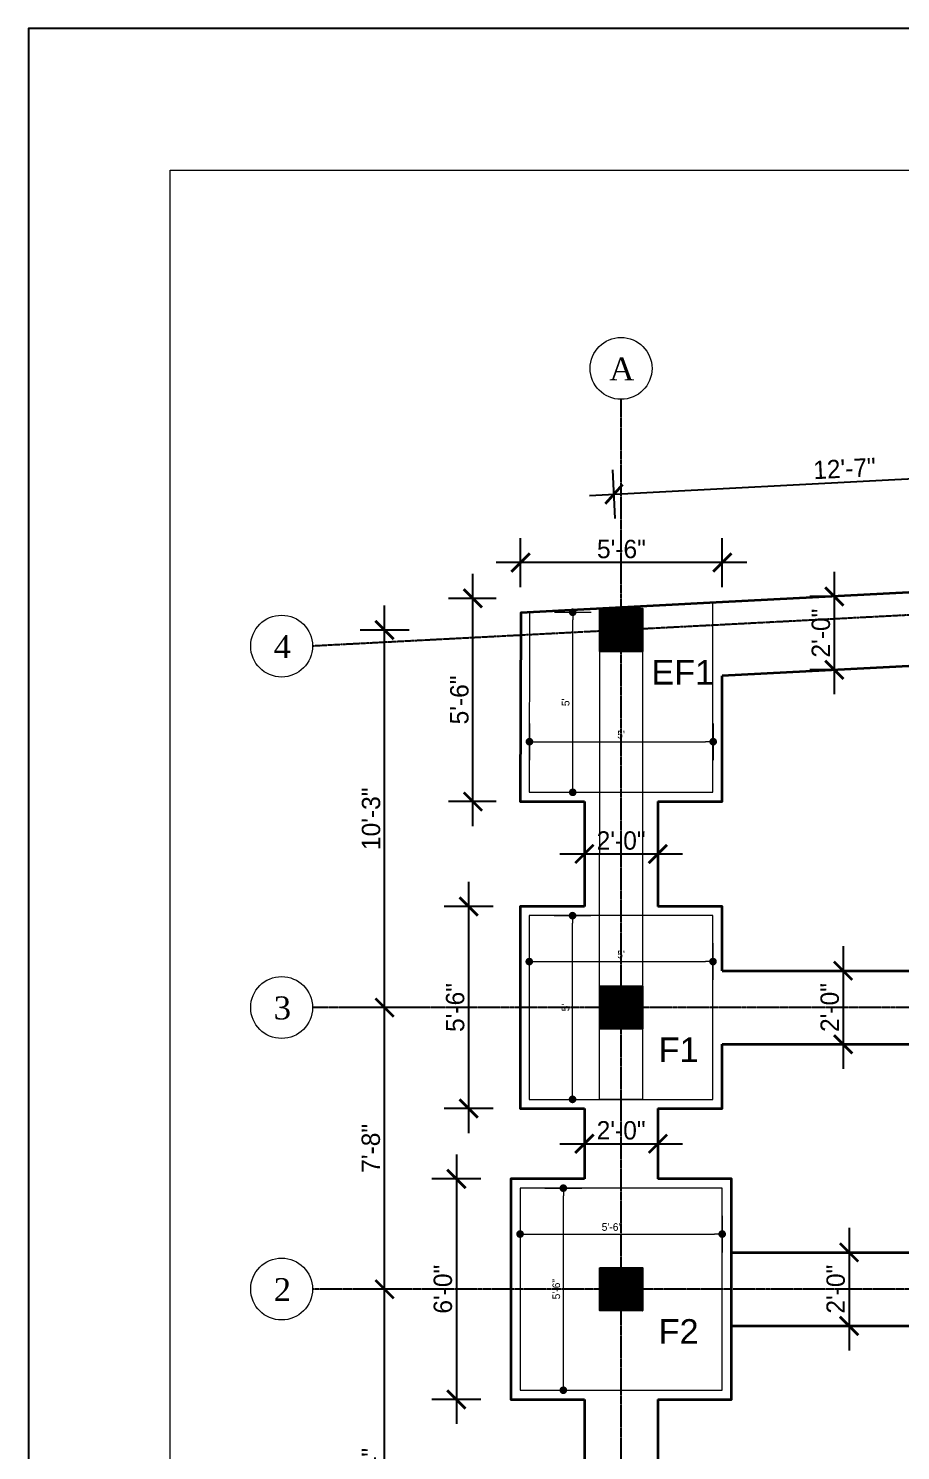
# Model space of a CAD drawing. Header units: inches. Extents: x -412 to 2766, y -9590 to -2111.
# Drawn here: x -411.5 to -126.7, y -5174.1 to -4709.6 of the extents above; entities that cross this region are included whole.
import ezdxf

# ---------------------------------------------------------------- set-up
doc = ezdxf.new("R2010")
doc.units = ezdxf.units.IN
doc.header["$LTSCALE"] = 0.5
doc.header["$MEASUREMENT"] = 0
doc.header["$PDMODE"] = 66
doc.linetypes.add('PHANTOM2', pattern=[1.25, 0.625, -0.125, 0.125, -0.125, 0.125, -0.125])
for name, color, linetype, lineweight in [('COL', 10, 'Continuous', 0), ('DOOR & WIN', 1, 'Continuous', 25), ('ELE1', 3, 'Continuous', 9), ('footing', 42, 'Continuous', 18), ('Profile ele', 4, 'Continuous', 25), ('TEXT', 220, 'Continuous', 9), ('TRENCH', 1, 'Continuous', 35), ('window', 6, 'Continuous', 13)]:
    doc.layers.add(name, color=color, linetype=linetype, lineweight=lineweight)
doc.layers.add('OUTLINE', color=116, linetype='Continuous')
doc.styles.add('ARCHITECTURE', font='stylu.ttf')
doc.styles.get("Standard").update_dxf_attribs({"font": 'arial.ttf'})
doc.dimstyles.new('8 SCALE', dxfattribs={"dimscale": 0, "dimtxt": 6, "dimasz": 6, "dimexe": 8, "dimexo": 8, "dimgap": 1.25, "dimtad": 1, "dimdec": 0, "dimzin": 3, "dimdsep": 46, "dimlunit": 4, "dimtxsty": 'ARCHITECTURE', "dimblk": 'ARCHTICK', "dimcen": 8, "dimdle": 8, "dimclrd": 5, "dimclre": 5, "dimclrt": 7, "dimadec": 0, "dimazin": 0, "dimtfac": 0.75, "dimtdec": 0, "dimtix": 1, "dimtmove": 2, "dimatfit": 3, "dimldrblk": 'ARCHTICK', "dimfxl": 8, "dimfxlon": 1, "dimtolj": 1, "dimtzin": 0, "dimlwd": -1, "dimlwe": -1, "dimarcsym": 0})
doc.dimstyles.new('TOILET DETAIL', dxfattribs={"dimscale": 0, "dimtxt": 2.5, "dimasz": 2.5, "dimexe": 6, "dimexo": 6, "dimgap": 1, "dimtad": 1, "dimdec": 0, "dimzin": 0, "dimdsep": 46, "dimlunit": 4, "dimtxsty": 'ARCHITECTURE', "dimblk": 'DOT', "dimcen": 0, "dimclrd": 1, "dimclre": 5, "dimclrt": 7, "dimadec": 3, "dimazin": 0, "dimtfac": 1, "dimtdec": 0, "dimtofl": 0, "dimtmove": 0, "dimatfit": 3, "dimldrblk": 'DOT', "dimfxl": 6, "dimfxlon": 1, "dimtolj": 1, "dimtzin": 0, "dimlwd": 18, "dimlwe": 18, "dimarcsym": 0})

# ---------------------------------------------------------------- blocks, each defined once
blk = doc.blocks.new('_Dot')
at = {"color": 0, "linetype": 'ByBlock', "lineweight": -2}
blk.add_line((-0.5, 0), (-1, 0), dxfattribs=at)
at = {"color": 0, "linetype": 'ByBlock', "const_width": 0.5}
blk.add_lwpolyline([(-0.25, 0, 1), (0.25, 0, 1)], format="xyb", close=True, dxfattribs=at)
blk = doc.blocks.new('*D1063')
at = {"layer": 'Defpoints', "color": 0, "transparency": 16777216}
for p in [(-15460.92, -10977.09), (-15400.92, -10977.09), (-15400.92, -10992.09)]:
    blk.add_point(p, dxfattribs=at)
at = {"layer": 'Profile ele', "color": 5, "lineweight": 18, "transparency": 16777216}
for p, q in [((-15460.92, -10986.09), (-15460.92, -10998.09)), ((-15400.92, -10986.09), (-15400.92, -10998.09))]:
    blk.add_line(p, q, dxfattribs=at)
at = {"layer": 'Profile ele', "color": 1, "lineweight": 18, "transparency": 16777216}
blk.add_line((-15458.42, -10992.09), (-15403.42, -10992.09), dxfattribs=at)
at = {"layer": 'Profile ele', "color": 1, "lineweight": 18, "transparency": 16777216, "xscale": 2.5, "yscale": 2.5, "zscale": 2.5, "rotation": 180}
blk.add_blockref('_Dot', (-15460.92, -10992.09), dxfattribs=at)
at = {"layer": 'Profile ele', "color": 1, "lineweight": 18, "transparency": 16777216, "xscale": 2.5, "yscale": 2.5, "zscale": 2.5}
blk.add_blockref('_Dot', (-15400.92, -10992.09), dxfattribs=at)
at = {"layer": 'Profile ele', "color": 7, "transparency": 16777216, "insert": (-15430.94, -10989.79), "char_height": 2.5, "attachment_point": 5, "style": 'ARCHITECTURE'}
blk.add_mtext("\\A1;5'", dxfattribs=at)
blk = doc.blocks.new('*D1064')
at = {"layer": 'Defpoints', "color": 0, "transparency": 16777216}
for p in [(-15460.92, -10977.09), (-15446.79, -10977.09), (-15460.92, -11037.09)]:
    blk.add_point(p, dxfattribs=at)
at = {"layer": 'Profile ele', "color": 5, "lineweight": 18, "transparency": 16777216}
for p, q in [((-15452.79, -10977.09), (-15440.79, -10977.09)), ((-15452.79, -11037.09), (-15440.79, -11037.09))]:
    blk.add_line(p, q, dxfattribs=at)
at = {"layer": 'Profile ele', "color": 1, "lineweight": 18, "transparency": 16777216}
blk.add_line((-15446.79, -11034.59), (-15446.79, -10979.59), dxfattribs=at)
at = {"layer": 'Profile ele', "color": 1, "lineweight": 18, "transparency": 16777216, "xscale": 2.5, "yscale": 2.5, "zscale": 2.5}
for p, rotation in [((-15446.79, -10977.09), 90), ((-15446.79, -11037.09), 270)]:
    blk.add_blockref('_Dot', p, dxfattribs=dict(at, rotation=rotation))
at = {"layer": 'Profile ele', "color": 7, "transparency": 16777216, "insert": (-15449.09, -11007.09), "char_height": 2.5, "attachment_point": 5, "rotation": 90, "style": 'ARCHITECTURE'}
blk.add_mtext("\\A1;5'", dxfattribs=at)
blk = doc.blocks.new('*D1067')
at = {"layer": 'Defpoints', "color": 0, "transparency": 16777216}
for p in [(-15463.92, -11066.09), (-15397.92, -11066.09), (-15397.92, -11081.09)]:
    blk.add_point(p, dxfattribs=at)
at = {"layer": 'Profile ele', "color": 5, "lineweight": 18, "transparency": 16777216}
for p, q in [((-15463.92, -11075.09), (-15463.92, -11087.09)), ((-15397.92, -11075.09), (-15397.92, -11087.09))]:
    blk.add_line(p, q, dxfattribs=at)
at = {"layer": 'Profile ele', "color": 1, "lineweight": 18, "transparency": 16777216}
blk.add_line((-15461.42, -11081.09), (-15400.42, -11081.09), dxfattribs=at)
at = {"layer": 'Profile ele', "color": 1, "lineweight": 18, "transparency": 16777216, "xscale": 2.5, "yscale": 2.5, "zscale": 2.5, "rotation": 180}
blk.add_blockref('_Dot', (-15463.92, -11081.09), dxfattribs=at)
at = {"layer": 'Profile ele', "color": 1, "lineweight": 18, "transparency": 16777216, "xscale": 2.5, "yscale": 2.5, "zscale": 2.5}
blk.add_blockref('_Dot', (-15397.92, -11081.09), dxfattribs=at)
at = {"layer": 'Profile ele', "color": 7, "transparency": 16777216, "insert": (-15433.94, -11078.79), "char_height": 2.5, "attachment_point": 5, "style": 'ARCHITECTURE'}
blk.add_mtext('\\A1;5\'-6"', dxfattribs=at)
blk = doc.blocks.new('*D1068')
at = {"layer": 'Defpoints', "color": 0, "transparency": 16777216}
for p in [(-15463.92, -11066.09), (-15449.79, -11066.09), (-15463.92, -11132.09)]:
    blk.add_point(p, dxfattribs=at)
at = {"layer": 'Profile ele', "color": 5, "lineweight": 18, "transparency": 16777216}
for p, q in [((-15455.79, -11066.09), (-15443.79, -11066.09)), ((-15455.79, -11132.09), (-15443.79, -11132.09))]:
    blk.add_line(p, q, dxfattribs=at)
at = {"layer": 'Profile ele', "color": 1, "lineweight": 18, "transparency": 16777216}
blk.add_line((-15449.79, -11129.59), (-15449.79, -11068.59), dxfattribs=at)
at = {"layer": 'Profile ele', "color": 1, "lineweight": 18, "transparency": 16777216, "xscale": 2.5, "yscale": 2.5, "zscale": 2.5}
for p, rotation in [((-15449.79, -11066.09), 90), ((-15449.79, -11132.09), 270)]:
    blk.add_blockref('_Dot', p, dxfattribs=dict(at, rotation=rotation))
at = {"layer": 'Profile ele', "color": 7, "transparency": 16777216, "insert": (-15452.09, -11099.09), "char_height": 2.5, "attachment_point": 5, "rotation": 90, "style": 'ARCHITECTURE'}
blk.add_mtext('\\A1;5\'-6"', dxfattribs=at)
blk = doc.blocks.new('*D1069')
at = {"layer": 'Defpoints', "color": 0, "transparency": 16777216}
for p in [(-15460.86, -10878), (-15400.86, -10878), (-15400.86, -10920.28)]:
    blk.add_point(p, dxfattribs=at)
at = {"layer": 'Profile ele', "color": 5, "lineweight": 18, "transparency": 16777216}
for p, q in [((-15460.86, -10914.28), (-15460.86, -10926.28)), ((-15400.86, -10914.28), (-15400.86, -10926.28))]:
    blk.add_line(p, q, dxfattribs=at)
at = {"layer": 'Profile ele', "color": 1, "lineweight": 18, "transparency": 16777216}
blk.add_line((-15458.36, -10920.28), (-15403.36, -10920.28), dxfattribs=at)
at = {"layer": 'Profile ele', "color": 1, "lineweight": 18, "transparency": 16777216, "xscale": 2.5, "yscale": 2.5, "zscale": 2.5, "rotation": 180}
blk.add_blockref('_Dot', (-15460.86, -10920.28), dxfattribs=at)
at = {"layer": 'Profile ele', "color": 1, "lineweight": 18, "transparency": 16777216, "xscale": 2.5, "yscale": 2.5, "zscale": 2.5}
blk.add_blockref('_Dot', (-15400.86, -10920.28), dxfattribs=at)
at = {"layer": 'Profile ele', "color": 7, "transparency": 16777216, "insert": (-15430.94, -10917.98), "char_height": 2.5, "attachment_point": 5, "style": 'ARCHITECTURE'}
blk.add_mtext("\\A1;5'", dxfattribs=at)
blk = doc.blocks.new('*D1070')
at = {"layer": 'Defpoints', "color": 0, "transparency": 16777216}
for p in [(-15460.86, -10878), (-15446.73, -10878), (-15460.86, -10936.81)]:
    blk.add_point(p, dxfattribs=at)
at = {"layer": 'Profile ele', "color": 5, "lineweight": 18, "transparency": 16777216}
for p, q in [((-15452.73, -10878), (-15440.73, -10878)), ((-15452.73, -10936.81), (-15440.73, -10936.81))]:
    blk.add_line(p, q, dxfattribs=at)
at = {"layer": 'Profile ele', "color": 1, "lineweight": 18, "transparency": 16777216}
blk.add_line((-15446.73, -10934.31), (-15446.73, -10880.5), dxfattribs=at)
at = {"layer": 'Profile ele', "color": 1, "lineweight": 18, "transparency": 16777216, "xscale": 2.5, "yscale": 2.5, "zscale": 2.5}
for p, rotation in [((-15446.73, -10878), 90), ((-15446.73, -10936.81), 270)]:
    blk.add_blockref('_Dot', p, dxfattribs=dict(at, rotation=rotation))
at = {"layer": 'Profile ele', "color": 7, "transparency": 16777216, "insert": (-15449.03, -10907.41), "char_height": 2.5, "attachment_point": 5, "rotation": 90, "style": 'ARCHITECTURE'}
blk.add_mtext("\\A1;5'", dxfattribs=at)
blk = doc.blocks.new('_ArchTick')
at = {"color": 0, "linetype": 'ByBlock', "const_width": 0.15}
blk.add_lwpolyline([(-0.5, -0.5), (0.5, 0.5)], dxfattribs=at)
blk = doc.blocks.new('*D1094')
at = {"layer": 'Defpoints', "color": 0, "transparency": 16777216}
for p in [(-15361.27, -10872.83), (-15361.31, -10896.79), (-15360.02, -10896.79)]:
    blk.add_point(p, dxfattribs=at)
at = {"layer": 'Profile ele', "color": 5, "transparency": 16777216}
for p, q in [((-15361.31, -10864.83), (-15361.31, -10904.79)), ((-15361.31, -10872.83), (-15369.31, -10872.83)), ((-15361.31, -10896.79), (-15369.31, -10896.79))]:
    blk.add_line(p, q, dxfattribs=at)
at = {"layer": 'Profile ele', "color": 5, "transparency": 16777216, "xscale": 6, "yscale": 6, "zscale": 6}
for p, rotation in [((-15361.31, -10872.83), 90), ((-15361.31, -10896.79), 270)]:
    blk.add_blockref('_ArchTick', p, dxfattribs=dict(at, rotation=rotation))
at = {"layer": 'Profile ele', "color": 7, "transparency": 16777216, "insert": (-15365.67, -10884.81), "char_height": 6, "attachment_point": 5, "rotation": 90, "style": 'ARCHITECTURE'}
blk.add_mtext('\\A1;2\'-0"', dxfattribs=at)
blk = doc.blocks.new('*D1095')
at = {"layer": 'Defpoints', "color": 0, "transparency": 16777216}
for p in [(-15442.92, -10956.95), (-15418.92, -10956.95), (-15418.92, -10956.95)]:
    blk.add_point(p, dxfattribs=at)
at = {"layer": 'Profile ele', "color": 5, "transparency": 16777216}
for p, q in [((-15442.92, -10956.95), (-15442.92, -10948.95)), ((-15418.92, -10956.95), (-15418.92, -10948.95)), ((-15450.92, -10956.95), (-15410.92, -10956.95))]:
    blk.add_line(p, q, dxfattribs=at)
at = {"layer": 'Profile ele', "color": 5, "transparency": 16777216, "xscale": 6, "yscale": 6, "zscale": 6, "rotation": 180}
blk.add_blockref('_ArchTick', (-15442.92, -10956.95), dxfattribs=at)
at = {"layer": 'Profile ele', "color": 5, "transparency": 16777216, "xscale": 6, "yscale": 6, "zscale": 6}
blk.add_blockref('_ArchTick', (-15418.92, -10956.95), dxfattribs=at)
at = {"layer": 'Profile ele', "color": 7, "transparency": 16777216, "insert": (-15430.92, -10952.59), "char_height": 6, "attachment_point": 5, "style": 'ARCHITECTURE'}
blk.add_mtext('\\A1;2\'-0"', dxfattribs=at)
blk = doc.blocks.new('*D1096')
at = {"layer": 'Defpoints', "color": 0, "transparency": 16777216}
for p in [(-15442.92, -11051.59), (-15418.92, -11051.59), (-15418.92, -11051.59)]:
    blk.add_point(p, dxfattribs=at)
at = {"layer": 'Profile ele', "color": 5, "transparency": 16777216}
for p, q in [((-15442.92, -11051.59), (-15442.92, -11043.59)), ((-15418.92, -11051.59), (-15418.92, -11043.59)), ((-15450.92, -11051.59), (-15410.92, -11051.59))]:
    blk.add_line(p, q, dxfattribs=at)
at = {"layer": 'Profile ele', "color": 5, "transparency": 16777216, "xscale": 6, "yscale": 6, "zscale": 6, "rotation": 180}
blk.add_blockref('_ArchTick', (-15442.92, -11051.59), dxfattribs=at)
at = {"layer": 'Profile ele', "color": 5, "transparency": 16777216, "xscale": 6, "yscale": 6, "zscale": 6}
blk.add_blockref('_ArchTick', (-15418.92, -11051.59), dxfattribs=at)
at = {"layer": 'Profile ele', "color": 7, "transparency": 16777216, "insert": (-15430.92, -11047.24), "char_height": 6, "attachment_point": 5, "style": 'ARCHITECTURE'}
blk.add_mtext('\\A1;2\'-0"', dxfattribs=at)
blk = doc.blocks.new('*D1099')
at = {"layer": 'Defpoints', "color": 0, "transparency": 16777216}
for p in [(-15356.92, -11087.08), (-15356.92, -11111.08), (-15356.48, -11111.08)]:
    blk.add_point(p, dxfattribs=at)
at = {"layer": 'Profile ele', "color": 5, "transparency": 16777216}
for p, q in [((-15356.48, -11079.08), (-15356.48, -11119.08)), ((-15356.48, -11087.08), (-15348.48, -11087.08)), ((-15356.48, -11111.08), (-15348.48, -11111.08))]:
    blk.add_line(p, q, dxfattribs=at)
at = {"layer": 'Profile ele', "color": 5, "transparency": 16777216, "xscale": 6, "yscale": 6, "zscale": 6}
for p, rotation in [((-15356.48, -11087.08), 90), ((-15356.48, -11111.08), 270)]:
    blk.add_blockref('_ArchTick', p, dxfattribs=dict(at, rotation=rotation))
at = {"layer": 'Profile ele', "color": 7, "transparency": 16777216, "insert": (-15360.83, -11099.08), "char_height": 6, "attachment_point": 5, "rotation": 90, "style": 'ARCHITECTURE'}
blk.add_mtext('\\A1;2\'-0"', dxfattribs=at)
blk = doc.blocks.new('*D1102')
at = {"layer": 'Defpoints', "color": 0, "transparency": 16777216}
for p in [(-15358.42, -10995.09), (-15358.42, -11019.09), (-15358.42, -11019.09)]:
    blk.add_point(p, dxfattribs=at)
at = {"layer": 'Profile ele', "color": 5, "transparency": 16777216}
for p, q in [((-15358.42, -10987.09), (-15358.42, -11027.09)), ((-15358.42, -10995.09), (-15366.42, -10995.09)), ((-15358.42, -11019.09), (-15366.42, -11019.09))]:
    blk.add_line(p, q, dxfattribs=at)
at = {"layer": 'Profile ele', "color": 5, "transparency": 16777216, "xscale": 6, "yscale": 6, "zscale": 6}
for p, rotation in [((-15358.42, -10995.09), 90), ((-15358.42, -11019.09), 270)]:
    blk.add_blockref('_ArchTick', p, dxfattribs=dict(at, rotation=rotation))
at = {"layer": 'Profile ele', "color": 7, "transparency": 16777216, "insert": (-15362.78, -11007.09), "char_height": 6, "attachment_point": 5, "rotation": 90, "style": 'ARCHITECTURE'}
blk.add_mtext('\\A1;2\'-0"', dxfattribs=at)
blk = doc.blocks.new('*D1112')
at = {"layer": 'Defpoints', "color": 0, "transparency": 16777216}
for p in [(-15463.78, -10861.76), (-15463.78, -10898.52), (-15397.89, -10898.76)]:
    blk.add_point(p, dxfattribs=at)
at = {"layer": 'Profile ele', "color": 5, "transparency": 16777216}
for p, q in [((-15463.78, -10869.76), (-15463.78, -10853.76)), ((-15397.89, -10869.76), (-15397.89, -10853.76)), ((-15389.89, -10861.76), (-15471.78, -10861.76))]:
    blk.add_line(p, q, dxfattribs=at)
at = {"layer": 'Profile ele', "color": 5, "transparency": 16777216, "xscale": 6, "yscale": 6, "zscale": 6, "rotation": 180}
blk.add_blockref('_ArchTick', (-15463.78, -10861.76), dxfattribs=at)
at = {"layer": 'Profile ele', "color": 5, "transparency": 16777216, "xscale": 6, "yscale": 6, "zscale": 6}
blk.add_blockref('_ArchTick', (-15397.89, -10861.76), dxfattribs=at)
at = {"layer": 'Profile ele', "color": 7, "transparency": 16777216, "insert": (-15430.83, -10857.38), "char_height": 6, "attachment_point": 5, "style": 'ARCHITECTURE'}
blk.add_mtext('\\A1;5\'-6"', dxfattribs=at)
blk = doc.blocks.new('*D1113')
at = {"layer": 'Defpoints', "color": 0, "transparency": 16777216}
for p in [(-15479.33, -10873.46), (-15463.78, -10873.46), (-15463.78, -10939.81)]:
    blk.add_point(p, dxfattribs=at)
at = {"layer": 'Profile ele', "color": 5, "transparency": 16777216}
for p, q in [((-15479.33, -10947.81), (-15479.33, -10865.46)), ((-15471.78, -10873.46), (-15487.33, -10873.46)), ((-15471.78, -10939.81), (-15487.33, -10939.81))]:
    blk.add_line(p, q, dxfattribs=at)
at = {"layer": 'Profile ele', "color": 5, "transparency": 16777216, "xscale": 6, "yscale": 6, "zscale": 6}
for p, rotation in [((-15479.33, -10873.46), 90), ((-15479.33, -10939.81), 270)]:
    blk.add_blockref('_ArchTick', p, dxfattribs=dict(at, rotation=rotation))
at = {"layer": 'Profile ele', "color": 7, "transparency": 16777216, "insert": (-15483.71, -10906.64), "char_height": 6, "attachment_point": 5, "rotation": 90, "style": 'ARCHITECTURE'}
blk.add_mtext('\\A1;5\'-6"', dxfattribs=at)
blk = doc.blocks.new('*D1114')
at = {"layer": 'Defpoints', "color": 0, "transparency": 16777216}
for p in [(-15463.92, -10974.09), (-15480.72, -11040.09), (-15463.92, -11040.09)]:
    blk.add_point(p, dxfattribs=at)
at = {"layer": 'Profile ele', "color": 5, "transparency": 16777216}
for p, q in [((-15480.72, -10966.09), (-15480.72, -11048.09)), ((-15472.72, -10974.09), (-15488.72, -10974.09)), ((-15472.72, -11040.09), (-15488.72, -11040.09))]:
    blk.add_line(p, q, dxfattribs=at)
at = {"layer": 'Profile ele', "color": 5, "transparency": 16777216, "xscale": 6, "yscale": 6, "zscale": 6}
for p, rotation in [((-15480.72, -10974.09), 90), ((-15480.72, -11040.09), 270)]:
    blk.add_blockref('_ArchTick', p, dxfattribs=dict(at, rotation=rotation))
at = {"layer": 'Profile ele', "color": 7, "transparency": 16777216, "insert": (-15485.1, -11007.09), "char_height": 6, "attachment_point": 5, "rotation": 90, "style": 'ARCHITECTURE'}
blk.add_mtext('\\A1;5\'-6"', dxfattribs=at)
blk = doc.blocks.new('*D1115')
at = {"layer": 'Defpoints', "color": 0, "transparency": 16777216}
for p in [(-15466.92, -11063.09), (-15484.73, -11135.09), (-15466.92, -11135.09)]:
    blk.add_point(p, dxfattribs=at)
at = {"layer": 'Profile ele', "color": 5, "transparency": 16777216}
for p, q in [((-15484.73, -11055.09), (-15484.73, -11143.09)), ((-15476.73, -11063.09), (-15492.73, -11063.09)), ((-15476.73, -11135.09), (-15492.73, -11135.09))]:
    blk.add_line(p, q, dxfattribs=at)
at = {"layer": 'Profile ele', "color": 5, "transparency": 16777216, "xscale": 6, "yscale": 6, "zscale": 6}
for p, rotation in [((-15484.73, -11063.09), 90), ((-15484.73, -11135.09), 270)]:
    blk.add_blockref('_ArchTick', p, dxfattribs=dict(at, rotation=rotation))
at = {"layer": 'Profile ele', "color": 7, "transparency": 16777216, "insert": (-15489.11, -11099.09), "char_height": 6, "attachment_point": 5, "rotation": 90, "style": 'ARCHITECTURE'}
blk.add_mtext('\\A1;6\'-0"', dxfattribs=at)
blk = doc.blocks.new('*D1116')
at = {"layer": 'Defpoints', "color": 0, "transparency": 16777216}
for p in [(-15508.18, -11099.09), (-15430.92, -11099.09), (-15430.92, -11223.22)]:
    blk.add_point(p, dxfattribs=at)
at = {"layer": 'Profile ele', "color": 5, "transparency": 16777216}
for p, q in [((-15508.18, -11231.22), (-15508.18, -11091.09)), ((-15500.18, -11099.09), (-15516.18, -11099.09)), ((-15500.18, -11223.22), (-15516.18, -11223.22))]:
    blk.add_line(p, q, dxfattribs=at)
at = {"layer": 'Profile ele', "color": 5, "transparency": 16777216, "xscale": 6, "yscale": 6, "zscale": 6}
for p, rotation in [((-15508.18, -11099.09), 90), ((-15508.18, -11223.22), 270)]:
    blk.add_blockref('_ArchTick', p, dxfattribs=dict(at, rotation=rotation))
at = {"layer": 'Profile ele', "color": 7, "transparency": 16777216, "insert": (-15512.58, -11161.16), "char_height": 6, "attachment_point": 5, "rotation": 90, "style": 'ARCHITECTURE'}
blk.add_mtext('\\A1;10\'-4"', dxfattribs=at)
blk = doc.blocks.new('*D1117')
at = {"layer": 'Defpoints', "color": 0, "transparency": 16777216}
for p in [(-15508.18, -11007.09), (-15430.94, -11007.09), (-15430.92, -11099.09)]:
    blk.add_point(p, dxfattribs=at)
at = {"layer": 'Profile ele', "color": 5, "transparency": 16777216}
for p, q in [((-15508.18, -11107.09), (-15508.18, -10999.09)), ((-15500.18, -11007.09), (-15516.18, -11007.09)), ((-15500.18, -11099.09), (-15516.18, -11099.09))]:
    blk.add_line(p, q, dxfattribs=at)
at = {"layer": 'Profile ele', "color": 5, "transparency": 16777216, "xscale": 6, "yscale": 6, "zscale": 6}
for p, rotation in [((-15508.18, -11007.09), 90), ((-15508.18, -11099.09), 270)]:
    blk.add_blockref('_ArchTick', p, dxfattribs=dict(at, rotation=rotation))
at = {"layer": 'Profile ele', "color": 7, "transparency": 16777216, "insert": (-15512.64, -11053.09), "char_height": 6, "attachment_point": 5, "rotation": 90, "style": 'ARCHITECTURE'}
blk.add_mtext('\\A1;7\'-8"', dxfattribs=at)
blk = doc.blocks.new('*D1118')
at = {"layer": 'Defpoints', "color": 0, "transparency": 16777216}
for p in [(-15508.18, -10883.81), (-15430.94, -10883.81), (-15430.94, -11007.09)]:
    blk.add_point(p, dxfattribs=at)
at = {"layer": 'Profile ele', "color": 5, "transparency": 16777216}
for p, q in [((-15508.18, -11015.09), (-15508.18, -10875.81)), ((-15500.18, -10883.81), (-15516.18, -10883.81)), ((-15500.18, -11007.09), (-15516.18, -11007.09))]:
    blk.add_line(p, q, dxfattribs=at)
at = {"layer": 'Profile ele', "color": 5, "transparency": 16777216, "xscale": 6, "yscale": 6, "zscale": 6}
for p, rotation in [((-15508.18, -10883.81), 90), ((-15508.18, -11007.09), 270)]:
    blk.add_blockref('_ArchTick', p, dxfattribs=dict(at, rotation=rotation))
at = {"layer": 'Profile ele', "color": 7, "transparency": 16777216, "insert": (-15512.56, -10945.45), "char_height": 6, "attachment_point": 5, "rotation": 90, "style": 'ARCHITECTURE'}
blk.add_mtext('\\A1;10\'-3"', dxfattribs=at)
blk = doc.blocks.new('*D1119')
at = {"layer": 'Defpoints', "color": 0, "transparency": 16777216}
for p in [(-15282.25, -10831.57), (-15279.94, -10875.96), (-15430.94, -10883.81)]:
    blk.add_point(p, dxfattribs=at)
at = {"layer": 'Profile ele', "color": 5, "transparency": 16777216}
for p, q in [((-15281.83, -10839.56), (-15282.66, -10823.58)), ((-15441.24, -10839.84), (-15274.26, -10831.16)), ((-15432.83, -10847.41), (-15433.66, -10831.43))]:
    blk.add_line(p, q, dxfattribs=at)
at = {"layer": 'Profile ele', "color": 5, "transparency": 16777216, "xscale": 6, "yscale": 6, "zscale": 6}
for p, rotation in [((-15282.25, -10831.57), 2.975964946002366), ((-15433.25, -10839.42), 182.9759649460024)]:
    blk.add_blockref('_ArchTick', p, dxfattribs=dict(at, rotation=rotation))
at = {"layer": 'Profile ele', "color": 7, "transparency": 16777216, "insert": (-15357.98, -10831.04), "char_height": 6, "attachment_point": 5, "rotation": 2.976, "style": 'ARCHITECTURE'}
blk.add_mtext('\\A1;12\'-7"', dxfattribs=at)
blk = doc.blocks.new('58')
at = {"layer": 'OUTLINE'}
h = blk.add_hatch(dxfattribs=at)
h.set_pattern_fill('ANSI31', color=8)
h.set_pattern_definition([(45, (-18561.48508, -218.06896), (-0.0883883476, 0.0883883476), [])])
h.paths.add_polyline_path([(-15423.92, -10890.81), (-15423.92, -10876.81), (-15437.92, -10876.81), (-15437.92, -10890.81)])
h = blk.add_hatch(dxfattribs=at)
h.set_pattern_fill('ANSI31', color=8)
h.set_pattern_definition([(45, (-18561.48508, -341.34967), (-0.0883883476, 0.0883883476), [])])
h.paths.add_polyline_path([(-15423.92, -11014.09), (-15423.92, -11000.09), (-15437.92, -11000.09), (-15437.92, -11014.09)])
h = blk.add_hatch(dxfattribs=at)
h.set_pattern_fill('ANSI31', color=8)
h.set_pattern_definition([(45, (-18561.48508, -433.34967), (-0.0883883476, 0.0883883476), [])])
h.paths.add_polyline_path([(-15423.92, -11106.09), (-15423.92, -11092.09), (-15437.92, -11092.09), (-15437.92, -11106.09)])
at = {"layer": 'COL'}
blk.add_lwpolyline([(-15437.92, -10876.81), (-15423.92, -10876.81), (-15423.94, -11037.09), (-15437.94, -11037.09)], close=True, dxfattribs=at)
at = {"layer": 'DOOR & WIN', "color": 6, "linetype": 'PHANTOM2'}
for p, q in [((-15430.94, -11300.02), (-15430.94, -10808.45)), ((-15023.97, -10862.66), (-15531.7, -10889.05)), ((-15112.35, -11007.09), (-15531.7, -11007.09)), ((-15117.53, -11099.05), (-15531.7, -11099.05))]:
    blk.add_line(p, q, dxfattribs=at)
at = {"layer": 'footing'}
for points in [[(-15460.92, -10936.81), (-15400.92, -10936.81), (-15401.02, -10874.89), (-15460.86, -10878)], [(-15460.92, -11037.09), (-15400.92, -11037.09), (-15400.92, -10977.09), (-15460.92, -10977.09)], [(-15463.92, -11132.09), (-15397.92, -11132.09), (-15397.92, -11066.09), (-15463.92, -11066.09)]]:
    blk.add_lwpolyline(points, close=True, dxfattribs=at)
at = {"layer": 'OUTLINE'}
for points in [[(-15437.92, -10876.81), (-15423.92, -10876.81), (-15423.92, -10890.81), (-15437.92, -10890.81)], [(-15437.92, -11000.09), (-15423.92, -11000.09), (-15423.92, -11014.09), (-15437.92, -11014.09)], [(-15437.92, -11092.09), (-15423.92, -11092.09), (-15423.92, -11106.09), (-15437.92, -11106.09)]]:
    blk.add_lwpolyline(points, close=True, dxfattribs=at)
at = {"layer": 'TRENCH'}
for p, q in [((-15324.67, -10870.92), (-15397.87, -10874.73)), ((-15324.74, -10894.96), (-15397.89, -10898.76)), ((-15442.92, -10939.81), (-15442.92, -10974.09)), ((-15418.92, -10939.81), (-15418.92, -10974.09)), ((-15397.92, -10995.09), (-15318.92, -10995.09)), ((-15397.92, -11019.09), (-15318.92, -11019.09)), ((-15442.92, -11040.09), (-15442.92, -11063.09)), ((-15418.92, -11040.09), (-15418.92, -11063.09)), ((-15394.92, -11087.09), (-15318.92, -11087.08)), ((-15394.92, -11111.09), (-15318.92, -11111.08)), ((-15442.92, -11135.09), (-15442.92, -11190.22)), ((-15418.92, -11135.09), (-15418.92, -11190.22))]:
    blk.add_line(p, q, dxfattribs=at)
for points in [[(-15397.87, -10874.73), (-15463.7, -10878.15), (-15463.93, -10939.81), (-15442.92, -10939.81)], [(-15418.92, -10939.81), (-15397.92, -10939.81), (-15397.89, -10898.76)], [(-15442.92, -10974.09), (-15463.92, -10974.09), (-15463.92, -11040.09), (-15442.92, -11040.09)], [(-15397.92, -10995.09), (-15397.92, -10974.09), (-15418.92, -10974.09)], [(-15418.92, -11040.09), (-15397.92, -11040.09), (-15397.92, -11019.09)], [(-15442.92, -11063.09), (-15466.92, -11063.09), (-15466.92, -11135.09), (-15442.92, -11135.09)], [(-15418.92, -11135.09), (-15394.92, -11135.09), (-15394.92, -11063.09), (-15418.92, -11063.09)]]:
    blk.add_lwpolyline(points, dxfattribs=at)
at = {"layer": 'window', "linetype": 'Continuous', "lineweight": 5, "ltscale": 0.5}
for centre in [(-15430.94, -10798.35), (-15541.8, -10889.05), (-15541.8, -11007.09), (-15541.8, -11099.05)]:
    blk.add_circle(centre, 10.1, dxfattribs=at)
at = {"layer": 'TEXT', "char_height": 7.5, "attachment_point": 5}
for s, insert in [('{\\fTimes New Roman|b0|i0|c0|p18;\\C1;A}', (-15430.69, -10798.52)), ('{\\fTimes New Roman|b0|i0|c0|p18;\\C1;4}', (-15541.55, -10889.22)), ('{\\fTimes New Roman|b0|i0|c0|p18;\\C1;3}', (-15541.55, -11007.27)), ('{\\fTimes New Roman|b0|i0|c0|p18;\\C1;2}', (-15541.55, -11099.23))]:
    blk.add_mtext(s, dxfattribs=dict(at, insert=insert))
at = {"layer": 'TEXT', "char_height": 8, "width": 29.8525, "attachment_point": 7}
for s, insert in [('{\\fArial|b0|i0|c0|p34;EF1}', (-15421.03, -10901.6)), ('{\\fArial|b0|i0|c0|p34;F1}', (-15418.67, -11024.88)), ('{\\fArial|b0|i0|c0|p34;F2}', (-15418.66, -11116.88))]:
    blk.add_mtext(s, dxfattribs=dict(at, insert=insert))
at = {"layer": 'Profile ele'}
dim = blk.add_aligned_dim(p1=(-15430.94, -10883.81), p2=(-15279.94, -10875.96), distance=44.45, dimstyle='8 SCALE', override={"dimscale": 1}, dxfattribs=at)
dim.commit()
dim.dimension.update_dxf_attribs({"geometry": '*D1119', "text_midpoint": (-15357.98, -10831.04)})
for base, p1, p2, picture, middle in [((-15463.78, -10861.76), (-15397.89, -10898.76), (-15463.78, -10898.52), '*D1112', (-15430.83, -10857.38)), ((-15418.92, -10956.95), (-15442.92, -10956.95), (-15418.92, -10956.95), '*D1095', (-15430.92, -10952.59)), ((-15418.92, -11051.59), (-15442.92, -11051.59), (-15418.92, -11051.59), '*D1096', (-15430.92, -11047.24))]:
    dim = blk.add_linear_dim(base=base, p1=p1, p2=p2, dimstyle='8 SCALE', override={"dimscale": 1}, dxfattribs=at)
    dim.commit()
    dim.dimension.update_dxf_attribs({"geometry": picture, "text_midpoint": middle})
for base, p1, p2, dimstyle, picture, middle in [((-15479.33, -10873.46), (-15463.78, -10939.81), (-15463.78, -10873.46), '8 SCALE', '*D1113', (-15483.71, -10906.64)), ((-15361.31, -10896.79), (-15361.27, -10872.83), (-15360.02, -10896.79), '8 SCALE', '*D1094', (-15365.67, -10884.81)), ((-15508.18, -10883.81), (-15430.94, -11007.09), (-15430.94, -10883.81), '8 SCALE', '*D1118', (-15512.56, -10945.45)), ((-15480.72, -11040.09), (-15463.92, -10974.09), (-15463.92, -11040.09), '8 SCALE', '*D1114', (-15485.1, -11007.09)), ((-15446.79, -10977.09), (-15460.92, -11037.09), (-15460.92, -10977.09), 'TOILET DETAIL', '*D1064', (-15449.09, -11007.09)), ((-15358.42, -11019.09), (-15358.42, -10995.09), (-15358.42, -11019.09), '8 SCALE', '*D1102', (-15362.78, -11007.09)), ((-15508.18, -11007.09), (-15430.92, -11099.09), (-15430.94, -11007.09), '8 SCALE', '*D1117', (-15512.64, -11053.09)), ((-15484.73, -11135.09), (-15466.92, -11063.09), (-15466.92, -11135.09), '8 SCALE', '*D1115', (-15489.11, -11099.09)), ((-15449.79, -11066.09), (-15463.92, -11132.09), (-15463.92, -11066.09), 'TOILET DETAIL', '*D1068', (-15452.09, -11099.09)), ((-15356.48, -11111.08), (-15356.92, -11087.08), (-15356.92, -11111.08), '8 SCALE', '*D1099', (-15360.83, -11099.08)), ((-15508.18, -11099.09), (-15430.92, -11223.22), (-15430.92, -11099.09), '8 SCALE', '*D1116', (-15512.58, -11161.16))]:
    dim = blk.add_linear_dim(base=base, p1=p1, p2=p2, angle=90, dimstyle=dimstyle, override={"dimscale": 1}, dxfattribs=at)
    dim.commit()
    dim.dimension.update_dxf_attribs({"geometry": picture, "text_midpoint": middle})
for base, p1, p2, picture, middle in [((-15400.86, -10920.28), (-15460.86, -10878), (-15400.86, -10878), '*D1069', (-15430.94, -10920.28)), ((-15400.92, -10992.09), (-15460.92, -10977.09), (-15400.92, -10977.09), '*D1063', (-15430.94, -10992.09)), ((-15397.92, -11081.09), (-15463.92, -11066.09), (-15397.92, -11066.09), '*D1067', (-15433.94, -11081.09))]:
    dim = blk.add_linear_dim(base=base, p1=p1, p2=p2, dimstyle='TOILET DETAIL', override={"dimscale": 1}, dxfattribs=at)
    dim.commit()
    dim.dimension.update_dxf_attribs({"geometry": picture, "text_midpoint": middle, "dimtype": 128})
dim = blk.add_linear_dim(base=(-15446.73, -10878), p1=(-15460.86, -10936.81), p2=(-15460.86, -10878), angle=90, text="5'", dimstyle='TOILET DETAIL', override={"dimscale": 1}, dxfattribs=at)
dim.commit()
dim.dimension.update_dxf_attribs({"geometry": '*D1070', "text_midpoint": (-15449.03, -10907.41)})

msp = doc.modelspace()

# ---------------------------------------------------------------- linework, layer by layer
at = {"layer": 'Defpoints'}
msp.add_lwpolyline([(2766.09, -4709.64), (-411.51, -4709.64), (-411.51, -6957.6), (2766.09, -6957.6)], close=True, dxfattribs=at)
at = {"layer": 'ELE1'}
msp.add_lwpolyline([(-365.19, -4755.95), (2719.77, -4755.95), (2719.77, -6911.29), (-365.19, -6911.29)], close=True, dxfattribs=at)

# ---------------------------------------------------------------- block references
at = {"layer": 'Profile ele'}
msp.add_blockref('58', (15212.96, 5977.68), dxfattribs=at)

doc.saveas('drawing.dxf')
